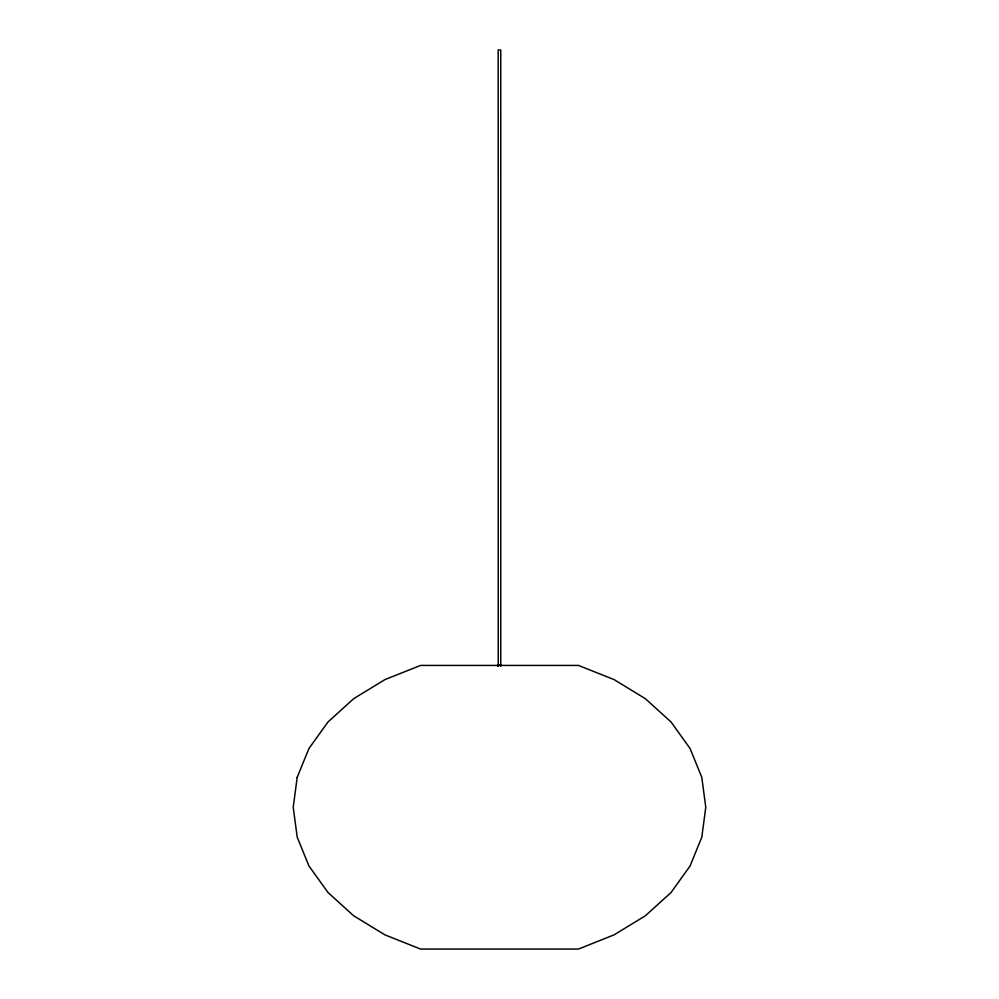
<?xml version="1.0" encoding="UTF-8"?>
<svg xmlns="http://www.w3.org/2000/svg" width="999" height="999" viewBox="0 0 999 999"><rect width="100%" height="100%" fill="white"/><g stroke="black" fill="none" stroke-linecap="round" stroke-linejoin="round"><path stroke-width="1.5" d="M500.836 664.997L498.101 664.997L498.101 666.271M500.761 666.271L500.761 49.95L498.189 49.95L498.264 666.271M297.202 777.297L293.219 807.242L297.202 837.187L308.953 865.983L328.009 892.519L353.646 915.771L384.915 934.864L420.591 949.05L578.471 949.05L614.085 934.864L645.379 915.771L671.041 892.519L690.072 865.983L701.798 837.187L705.781 807.242L701.798 777.297L690.072 748.501L671.041 721.965L645.379 698.701L614.085 679.607L578.471 665.421L420.591 665.421L384.915 679.607L353.646 698.701L328.009 721.965L308.953 748.501L297.202 777.297"/></g></svg>
